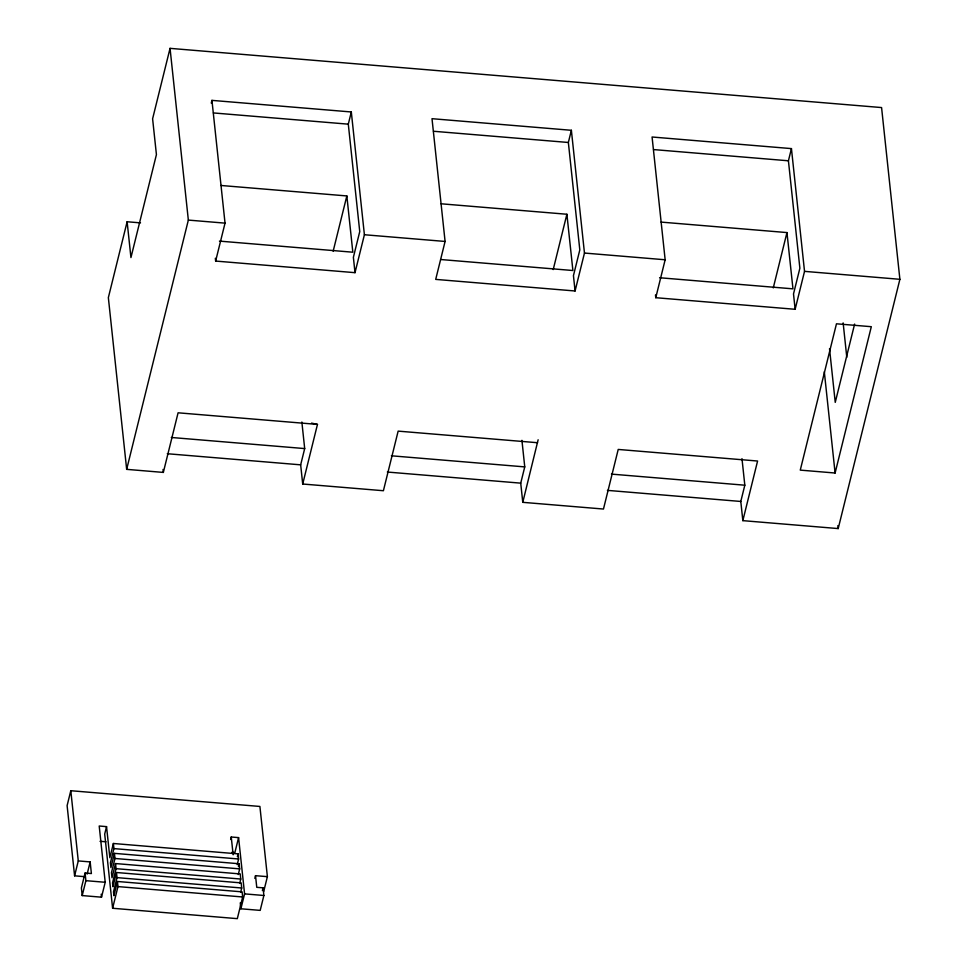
<?xml version="1.0" encoding="UTF-8"?>
<svg xmlns="http://www.w3.org/2000/svg" width="967" height="967" viewBox="0 0 967 967"><rect width="100%" height="100%" fill="white"/><g stroke="black" fill="none" stroke-linecap="round" stroke-linejoin="round"><path stroke-width="1.45" d="M140.505 222.869L127.124 221.757L130.944 257.573L156.424 154.599L152.605 118.796L170.047 48.35L881.578 107.567L899.89 279.306L838.196 528.574L742.837 520.645L757.584 461.029L618.215 449.437L603.468 509.041L522.772 502.332L538.135 439.78M127.124 221.757L108.352 297.631L126.665 469.358L163.338 472.416L178.085 412.8L317.466 424.404L302.707 484.02L383.403 490.728L398.15 431.125L537.531 442.717M211.265 103.082L211.942 100.375L351.311 111.967L364.402 234.739L355.01 272.67L215.641 261.066L215.339 258.286M126.665 469.358L188.347 220.089L170.047 48.35M263.701 891.562L267.388 876.658L259.905 806.454L70.796 790.716L67.11 805.62L74.592 875.824L84.987 876.694M215.641 261.066L225.033 223.135L211.942 100.375M74.592 875.824L78.279 860.92L70.796 790.716M78.279 860.92L90.161 861.911L91.394 873.552L85.084 873.032L81.397 887.936L82.207 895.575L101.511 897.183L105.21 882.279L99.202 826.011L106.539 826.628L109.851 857.717L113.381 843.49L238.075 853.873L238.619 858.986L237.217 864.679M87.139 874.108L90.161 861.911M82.207 895.575L85.894 880.671L85.084 873.032M106.539 826.628L104.702 834.074L112.607 908.267L237.314 918.65L242.669 896.977L242.125 891.864L117.43 881.481L113.901 895.708L113.502 891.852L117.019 877.625L116.475 872.512L241.17 882.895L241.714 888.008L240.662 892.275M113.381 843.49L113.925 848.603L110.407 862.83L110.915 867.592L114.432 853.365L239.127 863.749L239.683 868.862L238.269 874.555M114.432 853.365L114.976 858.478L111.459 872.705L111.991 877.77L115.52 863.555L240.215 873.926L240.759 879.039L239.707 883.306M115.52 863.555L116.064 868.668L112.535 882.895L112.946 886.739L116.475 872.512M112.607 908.267L117.974 886.594L117.43 881.481M355.01 272.67L353.378 257.319L359.748 231.584L348.301 124.163L351.311 111.967M333.144 251.263L346.839 195.938L220.947 185.471M302.707 484.02L300.664 464.837L304.69 448.579L301.861 422.011M230.63 839.489L231.246 836.999L238.583 837.615L244.578 893.883L240.892 908.787L260.196 910.382L263.882 895.49L263.072 887.839L256.763 887.319L255.518 875.679L267.388 876.658M238.583 837.615L234.896 852.519L231.899 852.265M237.374 856.714L238.075 853.873M238.426 866.589L239.127 863.749M254.841 878.387L255.518 875.679M262.395 890.547L263.072 887.839M445.086 241.448L435.706 279.39L575.075 290.982L584.467 253.052L571.376 130.291L432.007 118.687L445.086 241.448L364.402 234.739M575.075 290.982L573.443 275.643L579.813 249.897L568.354 142.475L571.376 130.291M553.209 269.575L566.892 214.251L441.012 203.783M522.772 502.332L520.73 483.149L524.755 466.892L521.926 440.336M655.771 297.703L665.151 259.772L652.072 137L791.441 148.604L804.532 271.364L795.14 309.295L655.771 297.703L655.469 294.911M795.14 309.295L793.508 293.956L799.878 268.21L788.419 160.788L791.441 148.604M773.274 287.9L786.957 232.576L661.077 222.096M742.837 520.645L740.795 501.462L744.82 485.204L741.979 458.648M854.623 324.054L835.246 402.369L829.517 348.664M835.101 473.02L871.315 326.701L836.467 323.8L800.265 470.119L835.101 473.02L824.307 371.751M213.417 112.934L348.301 124.163M433.482 131.258L568.354 142.475M653.547 149.571L788.419 160.788M188.347 220.089L225.033 223.135M584.467 253.052L665.151 259.772M804.532 271.364L899.89 279.306M219.449 241.109L352.834 252.206L346.839 195.938M441.012 259.543L572.899 270.518L566.892 214.251M659.579 277.734L792.964 288.843L786.957 232.576M171.304 437.471L304.69 448.579M391.369 455.795L524.755 466.892M611.434 474.108L744.82 485.204M167.291 453.728L300.664 464.837M387.344 472.041L520.73 483.149M607.409 490.366L740.795 501.462M100.012 841.29L106.007 841.786M113.925 848.603L238.619 858.986M114.976 858.478L239.683 868.862M116.064 868.668L240.759 879.039M117.019 877.625L241.714 888.008M85.894 880.671L105.21 882.279M244.578 893.883L263.882 895.49M117.974 886.594L242.669 896.977M311.567 423.111L317.466 424.404M843.139 322.893L846.802 357.331M837.881 525.589L838.196 528.574M240.263 902.864L240.892 908.787M231.246 836.999L233.144 854.768M163.024 469.466L163.338 472.416M101.197 894.221L101.511 897.183"/></g></svg>
